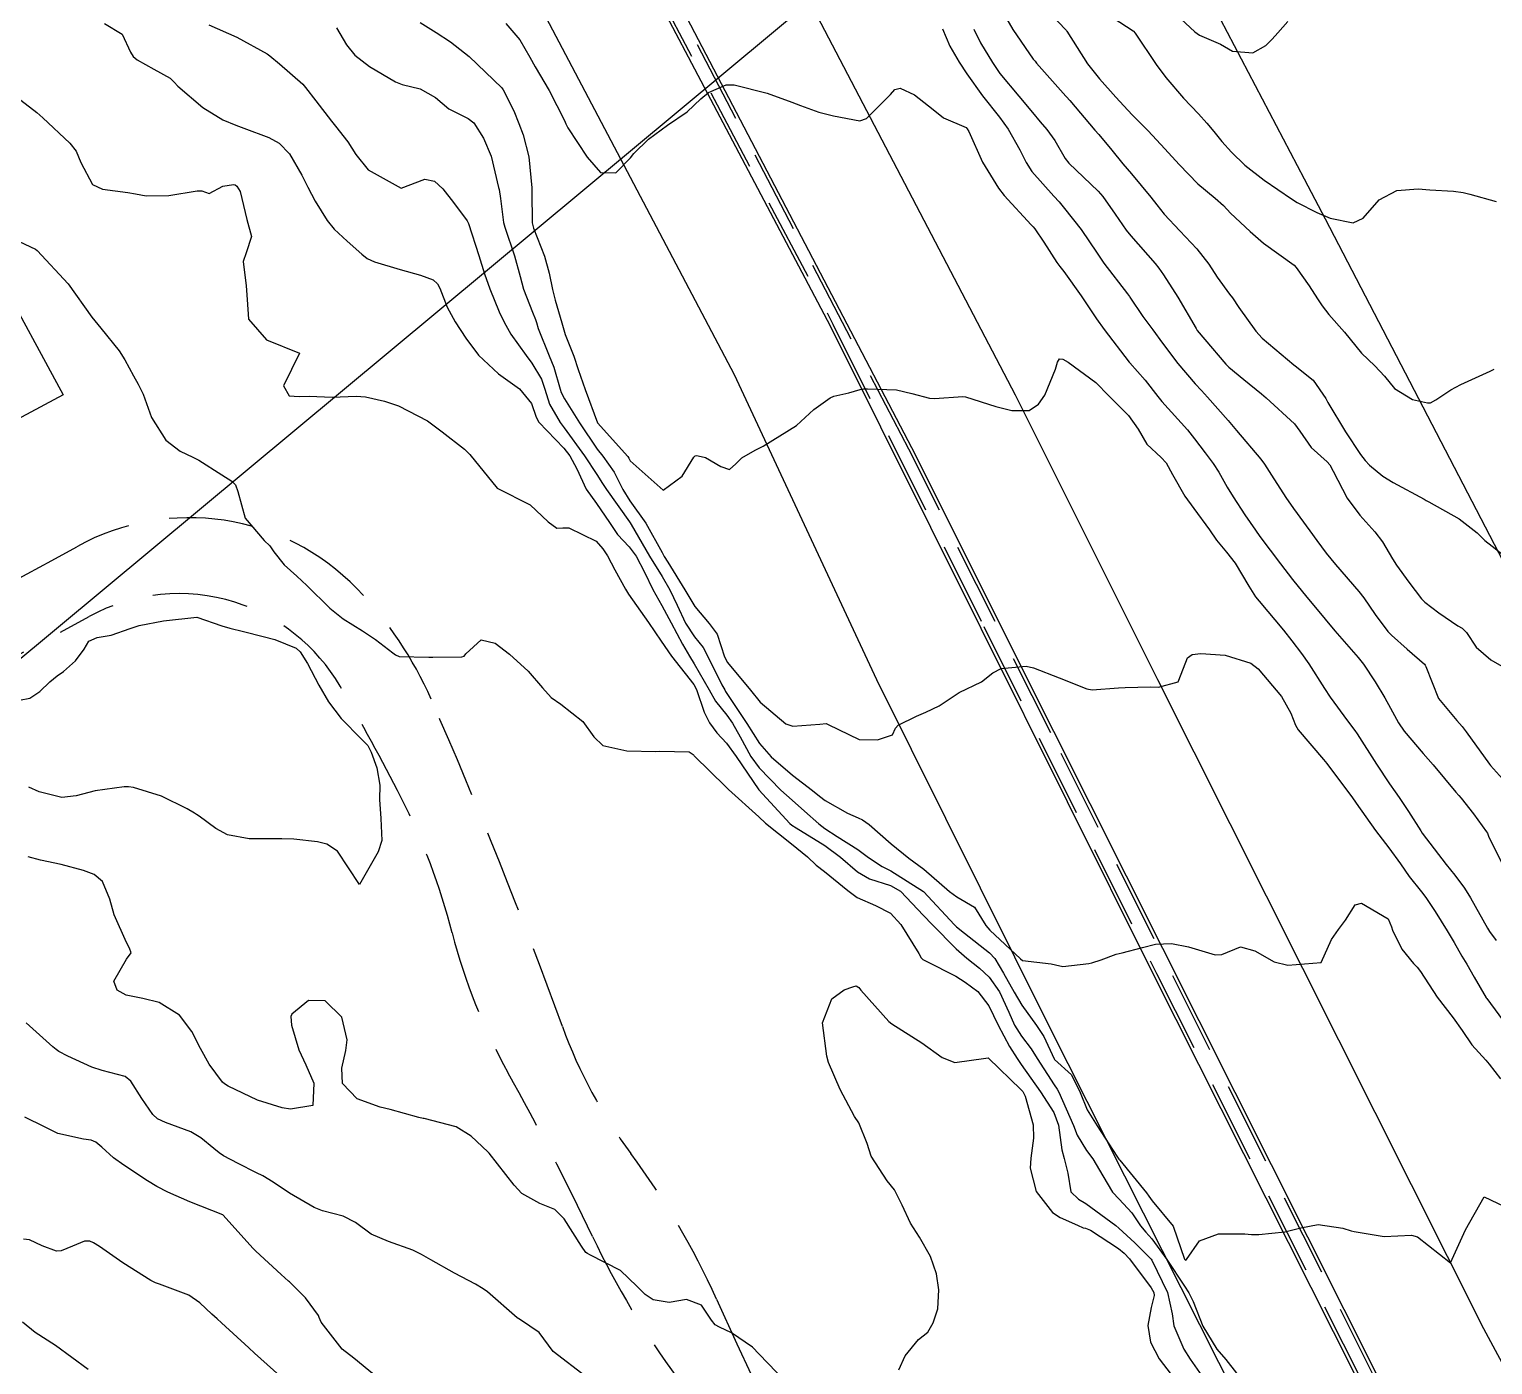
# Model space of a CAD drawing. Header units: metres. Extents: x 298520 to 308411, y 7433745 to 7450750.
# Drawn here: x 302644.4 to 302732.6, y 7441010.2 to 7441090.7 of the extents above; entities that cross this region are included whole.
import ezdxf

# ---------------------------------------------------------------- set-up
doc = ezdxf.new("R2010")
doc.units = ezdxf.units.M
doc.header["$LTSCALE"] = 10
doc.linetypes.add('CONTINUO', pattern=[0])
doc.linetypes.add('DASHED', pattern=[0.75, 0.5, -0.25])
for name, color, linetype in [('Canteiro', 45, 'DASHED'), ('Curvas de Nivel 1m', 11, 'Continuous'), ('Curvas de Nivel 5m', 15, 'Continuous'), ('Edificações', 30, 'Continuous'), ('TEXTO', 45, 'Continuous'), ('Vias Primárias', 230, 'Continuous'), ('Vias Secundárias', 230, 'DASHED')]:
    doc.layers.add(name, color=color, linetype=linetype)

msp = doc.modelspace()

# ---------------------------------------------------------------- linework, layer by layer
at = {"layer": 'Canteiro'}
for points in [[(302725.645, 7441009.079), (302705.945, 7441048.292), (302697.399, 7441065.386), (302663.184, 7441130.844)], [(302674.977, 7441106.783), (302692.823, 7441072.929), (302701.913, 7441054.697), (302712.311, 7441033.791), (302725.858, 7441006.922)]]:
    msp.add_lwpolyline(points, dxfattribs=at)
at = {"layer": 'Curvas de Nivel 1m', "flags": 128}
for points, elevation in [([(302704.943, 7441092.67), (302706.874, 7441090.641), (302706.892, 7441090.62), (302706.912, 7441090.589), (302708.169, 7441088.627), (302708.879, 7441087.715), (302709.866, 7441086.605), (302710.344, 7441086.084), (302710.853, 7441085.556), (302711.809, 7441084.58), (302712.832, 7441083.493), (302713.682, 7441082.561), (302714.806, 7441081.39), (302715.85, 7441080.534), (302716.352, 7441080.09), (302716.784, 7441079.628), (302717.971, 7441078.508), (302718.763, 7441077.82), (302720.612, 7441076.481), (302720.741, 7441076.337), (302721.513, 7441075.25), (302722.027, 7441074.46), (302722.299, 7441074.036), (302722.714, 7441073.522), (302723.643, 7441072.441), (302724.684, 7441071.177), (302725.476, 7441070.418), (302726.059, 7441069.801), (302726.659, 7441069.057), (302727.753, 7441068.389), (302728.65, 7441068.182), (302728.833, 7441068.195), (302729.162, 7441068.375), (302730.051, 7441068.975), (302730.662, 7441069.286), (302732.44, 7441070.103), (302732.672, 7441070.218)], 752), ([(302702.932, 7441091.932), (302703.669, 7441090.682), (302704.895, 7441088.907), (302704.999, 7441088.773), (302705.089, 7441088.667), (302706.863, 7441086.673), (302706.891, 7441086.64), (302707.092, 7441086.407), (302708.612, 7441084.622), (302708.84, 7441084.352), (302709.635, 7441083.412), (302710.301, 7441082.598), (302710.814, 7441081.987), (302711.977, 7441080.582), (302712.331, 7441080.119), (302712.783, 7441079.55), (302713.724, 7441078.56), (302714.757, 7441077.477), (302715.477, 7441076.539), (302715.97, 7441075.766), (302716.725, 7441074.734), (302716.893, 7441074.518), (302717.291, 7441073.941), (302718.311, 7441072.504), (302718.697, 7441072.086), (302720.592, 7441070.481), (302720.672, 7441070.422), (302721.762, 7441069.562), (302722.521, 7441068.452), (302722.649, 7441068.218), (302723.718, 7441066.439), (302724.609, 7441065.082), (302724.899, 7441064.719), (302725.164, 7441064.422), (302725.952, 7441063.765), (302726.593, 7441063.393), (302728.461, 7441062.381), (302728.582, 7441062.307), (302728.742, 7441062.217), (302730.565, 7441061.191), (302731.637, 7441060.344), (302732.103, 7441059.892), (302732.545, 7441059.551), (302734.09, 7441058.314)], 753), ([(302655.2, 7441090.967), (302656.903, 7441090.221), (302658.73, 7441089.222), (302658.891, 7441089.106), (302659.467, 7441088.628), (302660.866, 7441087.386), (302661.032, 7441087.188), (302661.651, 7441086.386), (302662.59, 7441085.173), (302662.84, 7441084.861), (302663.582, 7441083.911), (302664.061, 7441083.151), (302664.809, 7441082.224), (302666.793, 7441081.12), (302668.229, 7441081.679), (302668.8, 7441081.558), (302669.309, 7441081.092), (302669.961, 7441080.258), (302670.774, 7441079.152), (302670.82, 7441079.07), (302670.848, 7441078.993), (302671.482, 7441077.063), (302671.823, 7441075.968), (302672.147, 7441075.056), (302672.709, 7441073.666), (302672.999, 7441073.047), (302673.415, 7441072.32), (302674.322, 7441071.034), (302674.668, 7441070.588), (302675.261, 7441069.623), (302675.461, 7441069.018), (302675.745, 7441068.115), (302676.382, 7441067.004), (302676.628, 7441066.677), (302677.846, 7441064.988), (302678.592, 7441063.871), (302678.939, 7441063.328), (302679.164, 7441062.971), (302680.554, 7441061.007), (302680.591, 7441060.95), (302680.655, 7441060.846), (302681.775, 7441058.938), (302682.521, 7441057.718), (302682.987, 7441056.925), (302683.432, 7441055.988), (302683.934, 7441054.915), (302684.475, 7441054.091), (302684.998, 7441053.432), (302685.283, 7441052.898), (302686.129, 7441051.193), (302686.298, 7441050.882), (302686.347, 7441050.796), (302686.431, 7441050.673), (302687.623, 7441048.868), (302688.401, 7441047.657), (302689.092, 7441046.853), (302690.377, 7441045.754), (302691.583, 7441044.822), (302692.02, 7441044.476), (302692.357, 7441044.225), (302693.694, 7441043.452), (302694.347, 7441043.166), (302694.609, 7441043.049), (302694.994, 7441042.78), (302696.326, 7441041.601), (302697.401, 7441040.749), (302698.306, 7441040.082), (302699.849, 7441038.724), (302700.29, 7441038.412), (302701.361, 7441037.781), (302702.041, 7441036.693), (302702.269, 7441036.399), (302704.117, 7441034.671), (302704.242, 7441034.581), (302705.969, 7441034.373), (302706.24, 7441034.306), (302706.668, 7441034.207), (302708.241, 7441034.389), (302708.433, 7441034.426), (302708.989, 7441034.613), (302709.899, 7441034.953), (302710.249, 7441035.038), (302711.484, 7441035.352), (302712.258, 7441035.555), (302713.217, 7441035.602), (302714.256, 7441035.394), (302715.865, 7441034.917), (302716.249, 7441034.928), (302717.376, 7441035.394), (302718.253, 7441035.15), (302719.414, 7441034.488), (302720.241, 7441034.286), (302722.243, 7441034.45), (302722.859, 7441035.849), (302723.281, 7441036.44), (302723.707, 7441037.007), (302724.288, 7441037.927), (302724.684, 7441038.031), (302726.28, 7441037.082), (302726.477, 7441036.609), (302726.545, 7441036.406), (302727.11, 7441035.256), (302727.81, 7441034.386), (302728.035, 7441034.177), (302728.238, 7441033.905), (302729.241, 7441032.37), (302730.204, 7441031.115), (302730.746, 7441030.352), (302731.333, 7441029.491), (302732.175, 7441028.558), (302732.372, 7441028.328), (302733.047, 7441027.438)], 759), ([(302662.909, 7441090.787), (302663.501, 7441089.763), (302663.997, 7441089.153), (302664.883, 7441088.455), (302666.448, 7441087.545), (302666.867, 7441087.382), (302667.938, 7441087.109), (302668.858, 7441086.592), (302669.666, 7441085.902), (302670.845, 7441085.319), (302671.172, 7441085.067), (302671.756, 7441084.138), (302672.213, 7441083.056), (302672.671, 7441081.175), (302672.698, 7441081.051), (302672.787, 7441080.5), (302672.938, 7441079.211), (302672.961, 7441079.048), (302673.039, 7441078.777), (302673.629, 7441077.041), (302673.961, 7441075.807), (302674.172, 7441075.036), (302674.709, 7441073.653), (302674.891, 7441073.213), (302674.945, 7441073.026), (302675.059, 7441072.663), (302675.723, 7441071.014), (302675.993, 7441070.337), (302676.384, 7441069.004), (302676.449, 7441068.801), (302676.647, 7441068.437), (302677.537, 7441066.991), (302678.609, 7441065.401), (302678.955, 7441064.975), (302679.641, 7441064.012), (302680.149, 7441062.957), (302680.573, 7441062.28), (302681.553, 7441060.94), (302682.535, 7441059.17), (302682.655, 7441058.929), (302682.872, 7441058.584), (302683.891, 7441056.916), (302684.498, 7441055.902), (302685.358, 7441054.897), (302685.838, 7441054.251), (302686.292, 7441052.883), (302686.458, 7441052.539), (302687.851, 7441050.866), (302688.426, 7441050.151), (302689.982, 7441048.844), (302690.412, 7441048.699), (302692.024, 7441048.816), (302692.413, 7441048.853), (302692.528, 7441048.809), (302694.404, 7441047.904), (302695.51, 7441047.88), (302696.407, 7441048.168), (302696.594, 7441048.576), (302696.749, 7441048.757), (302697.861, 7441049.303), (302698.421, 7441049.535), (302699.227, 7441049.93), (302700.433, 7441050.72), (302701.765, 7441051.379), (302702.451, 7441051.914), (302702.96, 7441052.18), (302704.458, 7441052.31), (302704.902, 7441052.218), (302706.448, 7441051.612), (302708.113, 7441050.948), (302708.437, 7441050.883), (302710.031, 7441051.012), (302710.439, 7441051.033), (302711.956, 7441051.062), (302712.44, 7441051.041), (302713.624, 7441051.379), (302714.096, 7441052.554), (302714.199, 7441052.82), (302714.468, 7441053.021), (302715, 7441053.074), (302716.468, 7441052.98), (302718.012, 7441052.505), (302718.458, 7441052.152), (302719.854, 7441050.486), (302720.423, 7441049.49), (302720.701, 7441048.761), (302720.86, 7441048.473), (302722.387, 7441046.691), (302722.582, 7441046.448), (302723.233, 7441045.583), (302724.093, 7441044.433), (302724.359, 7441044.067), (302725.529, 7441042.418), (302726.327, 7441041.363), (302727.028, 7441040.399), (302727.556, 7441039.642), (302728.296, 7441038.705), (302728.552, 7441038.377), (302729.122, 7441037.529), (302729.848, 7441036.364), (302730.256, 7441035.667), (302730.731, 7441034.836), (302731.016, 7441034.348), (302731.462, 7441033.568), (302732.197, 7441032.33), (302732.222, 7441032.292), (302733.672, 7441030.315)], 758), ([(302667.944, 7441091.11), (302668.907, 7441090.517), (302669.768, 7441089.953), (302670.893, 7441089.07), (302672.865, 7441087.168), (302672.955, 7441087.049), (302673.593, 7441085.782), (302673.896, 7441085.034), (302674.146, 7441084.34), (302674.492, 7441083.025), (302674.667, 7441081.15), (302674.678, 7441081.022), (302674.68, 7441080.91), (302674.703, 7441079.031), (302674.768, 7441078.717), (302675.442, 7441077.02), (302675.726, 7441076.008), (302675.914, 7441075.012), (302676.08, 7441074.373), (302676.474, 7441073.003), (302676.692, 7441072.303), (302677.21, 7441070.995), (302677.458, 7441070.199), (302677.888, 7441068.988), (302678.633, 7441066.98), (302680.451, 7441064.952), (302680.51, 7441064.86), (302680.6, 7441064.684), (302682.583, 7441062.93), (302683.739, 7441063.771), (302684.437, 7441064.912), (302684.513, 7441065.001), (302684.604, 7441065.009), (302684.694, 7441064.999), (302685.132, 7441064.902), (302686.062, 7441064.353), (302686.596, 7441064.17), (302686.963, 7441064.513), (302687.323, 7441064.873), (302688.142, 7441065.33), (302688.61, 7441065.576), (302690.623, 7441066.83), (302691.664, 7441067.793), (302692.648, 7441068.487), (302692.876, 7441068.581), (302693.785, 7441068.799), (302694.459, 7441068.988), (302694.655, 7441069.025), (302694.906, 7441069.037), (302696.655, 7441068.974), (302697.582, 7441068.751), (302698.649, 7441068.466), (302698.936, 7441068.449), (302700.651, 7441068.574), (302700.801, 7441068.558), (302702.642, 7441067.97), (302703.595, 7441067.724), (302704.639, 7441067.731), (302705.208, 7441068.098), (302705.59, 7441068.656), (302706.237, 7441070.215), (302706.357, 7441070.645), (302706.484, 7441070.835), (302706.676, 7441070.818), (302707.001, 7441070.637), (302708.661, 7441069.405), (302709.458, 7441068.612), (302710.635, 7441067.426), (302711.221, 7441066.591), (302711.73, 7441065.699), (302712.606, 7441064.902), (302712.902, 7441064.567), (302713.287, 7441063.872), (302714.034, 7441062.555), (302714.572, 7441061.823), (302715.507, 7441060.536), (302715.929, 7441059.912), (302716.54, 7441059.179), (302717.052, 7441058.515), (302717.889, 7441057.13), (302718.288, 7441056.502), (302718.5, 7441056.232), (302719.977, 7441054.485), (302720.476, 7441053.833), (302721.067, 7441053.069), (302721.504, 7441052.464), (302722.441, 7441050.965), (302722.786, 7441050.446), (302723.835, 7441049.019), (302724.271, 7441048.431), (302724.41, 7441048.229), (302725.579, 7441046.418), (302726.371, 7441045.226), (302726.702, 7441044.741), (302726.938, 7441044.401), (302727.513, 7441043.551), (302728.254, 7441042.381), (302728.341, 7441042.251), (302729.783, 7441040.365), (302730.307, 7441039.726), (302730.888, 7441038.941), (302731.242, 7441038.346), (302732.266, 7441036.527), (302732.391, 7441036.329), (302732.801, 7441035.781)], 757), ([(302673.109, 7441091.047), (302673.945, 7441090.076), (302674.559, 7441089.025), (302674.884, 7441088.44), (302675.718, 7441087.011), (302676.646, 7441085.2), (302676.73, 7441085.001), (302676.841, 7441084.769), (302678.011, 7441082.988), (302678.809, 7441082.074), (302679.73, 7441082.046), (302680.619, 7441082.953), (302680.826, 7441083.212), (302681.695, 7441084.081), (302682.843, 7441084.93), (302684.039, 7441085.73), (302684.859, 7441086.511), (302685.326, 7441086.903), (302686.394, 7441087.363), (302686.87, 7441087.354), (302688.863, 7441086.86), (302690.335, 7441086.315), (302690.856, 7441086.116), (302691.966, 7441085.704), (302692.85, 7441085.477), (302694.448, 7441085.193), (302694.848, 7441085.321), (302696.296, 7441086.769), (302696.555, 7441087.078), (302696.869, 7441087.158), (302697.733, 7441086.751), (302698.854, 7441085.867), (302699.487, 7441085.369), (302700.844, 7441084.777), (302700.919, 7441084.709), (302701.004, 7441084.546), (302701.838, 7441082.7), (302702.799, 7441081.126), (302703.147, 7441080.686), (302704.775, 7441078.917), (302704.894, 7441078.788), (302704.99, 7441078.667), (302705.539, 7441077.881), (302706.319, 7441076.646), (302706.494, 7441076.398), (302706.738, 7441076.099), (302707.781, 7441074.629), (302708.709, 7441073.243), (302709.165, 7441072.615), (302710.673, 7441070.637), (302710.706, 7441070.599), (302711.633, 7441069.556), (302712.4, 7441068.574), (302712.648, 7441068.266), (302714.188, 7441066.554), (302714.618, 7441066.023), (302715.25, 7441065.181), (302715.731, 7441064.533), (302716.068, 7441063.999), (302716.589, 7441063.098), (302716.943, 7441062.516), (302717.646, 7441061.43), (302718.282, 7441060.503), (302718.549, 7441060.134), (302719.801, 7441058.487), (302720.519, 7441057.547), (302721.383, 7441056.467), (302721.897, 7441055.859), (302722.49, 7441055.15), (302723.074, 7441054.444), (302724.467, 7441052.835), (302724.791, 7441052.427), (302725.496, 7441051.371), (302726.076, 7441050.414), (302726.427, 7441049.791), (302726.914, 7441048.899), (302727.249, 7441048.397), (302728.393, 7441047.054), (302728.999, 7441046.374), (302730.366, 7441044.715), (302730.533, 7441044.526), (302730.692, 7441044.355), (302731.422, 7441043.412), (302732.21, 7441042.332), (302732.26, 7441042.249), (302732.339, 7441042.074), (302733.199, 7441040.321)], 756), ([(302701.314, 7441090.706), (302701.719, 7441089.887), (302702.429, 7441088.695), (302702.883, 7441088.04), (302704.031, 7441086.678), (302704.853, 7441085.694), (302705.314, 7441085.13), (302705.716, 7441084.657), (302706.191, 7441084.004), (302706.826, 7441082.921), (302707.038, 7441082.638), (302708.798, 7441080.948), (302709.084, 7441080.617), (302709.825, 7441079.567), (302710.5, 7441078.603), (302710.768, 7441078.258), (302712.246, 7441076.577), (302712.468, 7441076.302), (302712.736, 7441075.907), (302713.61, 7441074.561), (302714.704, 7441072.665), (302714.746, 7441072.592), (302714.777, 7441072.549), (302715.225, 7441072.012), (302716.496, 7441070.523), (302716.581, 7441070.43), (302716.671, 7441070.347), (302717.575, 7441069.599), (302718.655, 7441068.73), (302718.93, 7441068.497), (302720.63, 7441066.92), (302720.959, 7441066.475), (302721.64, 7441065.492), (302722.605, 7441064.626), (302722.763, 7441064.448), (302722.975, 7441064.07), (302723.804, 7441062.438), (302724.568, 7441061.419), (302725.479, 7441060.416), (302725.938, 7441059.8), (302726.537, 7441058.785), (302726.782, 7441058.398), (302727.535, 7441057.373), (302728.29, 7441056.382), (302728.39, 7441056.27), (302728.501, 7441056.174), (302729.327, 7441055.54), (302730.487, 7441054.753), (302730.734, 7441054.605), (302731.006, 7441054.352), (302731.593, 7441053.462), (302732.467, 7441052.704), (302733.13, 7441052.323)], 754), ([(302709.7, 7441091.388), (302710.913, 7441090.613), (302710.944, 7441090.59), (302711.04, 7441090.461), (302712.301, 7441088.576), (302712.881, 7441087.788), (302713.938, 7441086.559), (302714.854, 7441085.613), (302715.359, 7441085.053), (302715.769, 7441084.536), (302716.255, 7441083.947), (302716.831, 7441083.306), (302717.653, 7441082.512), (302718.81, 7441081.611), (302720.458, 7441080.483), (302720.791, 7441080.269), (302721.992, 7441079.669), (302722.782, 7441079.322), (302724.176, 7441079.038), (302724.782, 7441079.323), (302725.734, 7441080.416), (302726.799, 7441080.981), (302728.091, 7441081.096), (302728.799, 7441081.027), (302730.22, 7441080.944), (302730.798, 7441080.862), (302731.201, 7441080.758), (302732.793, 7441080.33)], 751), ([(302643.625, 7441086.635), (302644.847, 7441085.685), (302645.208, 7441085.376), (302646.828, 7441083.839), (302647.208, 7441083.356), (302647.497, 7441082.669), (302648.189, 7441081.346), (302648.79, 7441081.072), (302650.335, 7441080.864), (302650.788, 7441080.778), (302651.434, 7441080.656), (302652.787, 7441080.675), (302654.502, 7441080.976), (302654.79, 7441080.975), (302655.229, 7441080.815), (302656.051, 7441081.247), (302656.695, 7441081.341), (302656.794, 7441081.32), (302656.903, 7441081.239), (302657.091, 7441080.936), (302657.498, 7441079.233), (302657.775, 7441078.217), (302657.447, 7441077.233), (302657.272, 7441076.708), (302657.448, 7441075.233), (302657.522, 7441074.424), (302657.601, 7441073.231), (302658.684, 7441071.988), (302660.673, 7441071.19), (302659.708, 7441069.204), (302660.05, 7441068.602), (302660.647, 7441068.569), (302661.248, 7441068.583), (302662.646, 7441068.522), (302664.091, 7441068.592), (302664.647, 7441068.556), (302665.794, 7441068.282), (302666.642, 7441068.015), (302668.381, 7441067.103), (302668.63, 7441066.93), (302669.266, 7441066.448), (302670.608, 7441065.394), (302670.945, 7441065.067), (302672.583, 7441063.05), (302674.568, 7441062.047), (302675.66, 7441061.013), (302676.18, 7441060.636), (302676.55, 7441060.66), (302676.9, 7441060.646), (302678.542, 7441059.858), (302678.956, 7441059.393), (302679.241, 7441058.969), (302679.678, 7441058.117), (302680.317, 7441056.953), (302680.509, 7441056.665), (302681.712, 7441054.938), (302682.472, 7441053.825), (302683.094, 7441052.924), (302684.437, 7441051.21), (302684.593, 7441050.908), (302685.054, 7441049.536), (302685.383, 7441048.895), (302685.821, 7441048.303), (302686.401, 7441047.667), (302686.996, 7441046.874), (302688.363, 7441044.86), (302690.213, 7441042.841), (302690.341, 7441042.731), (302690.604, 7441042.571), (302692.323, 7441041.498), (302693.273, 7441040.8), (302694.304, 7441039.916), (302695.026, 7441039.505), (302696.296, 7441039.099), (302696.884, 7441038.754), (302698.278, 7441037.288), (302698.793, 7441036.735), (302700.251, 7441035.282), (302700.891, 7441034.71), (302701.648, 7441034.109), (302702.232, 7441033.575), (302702.858, 7441032.684), (302703.428, 7441031.454), (302703.77, 7441030.674), (302704.186, 7441030.013), (302704.758, 7441029.241), (302705.119, 7441028.661), (302706.157, 7441027.071), (302706.336, 7441026.828), (302706.428, 7441026.646), (302706.646, 7441026.142), (302707.311, 7441024.632), (302707.541, 7441024.052), (302708.108, 7441023.129), (302708.489, 7441022.616), (302709.095, 7441021.603), (302709.677, 7441020.604), (302710.069, 7441020.19), (302710.837, 7441019.364), (302711.362, 7441018.58), (302711.675, 7441018.202), (302712.045, 7441017.795), (302712.939, 7441016.561), (302714.009, 7441014.941), (302714.266, 7441014.547), (302714.521, 7441014.021), (302715.122, 7441012.539), (302715.962, 7441011.142), (302716.505, 7441010.522), (302717.136, 7441009.704)], 761), ([(302643.432, 7441078.072), (302644.754, 7441077.457), (302644.865, 7441077.379), (302646.723, 7441075.36), (302648.162, 7441073.345), (302648.693, 7441072.689), (302649.802, 7441071.323), (302650.136, 7441070.786), (302650.658, 7441069.806), (302650.952, 7441069.307), (302651.245, 7441068.706), (302651.76, 7441067.299), (302652.613, 7441065.946), (302653.478, 7441065.277), (302654.248, 7441064.914), (302654.598, 7441064.728), (302655.99, 7441063.845), (302656.585, 7441063.472), (302656.818, 7441063.238), (302656.961, 7441062.852), (302657.39, 7441061.232), (302658.54, 7441059.881), (302658.888, 7441059.566), (302659.132, 7441059.211), (302659.748, 7441058.425), (302660.518, 7441057.736), (302661.113, 7441057.184), (302662.492, 7441055.804), (302663.311, 7441055.162), (302664.476, 7441054.441), (302665.256, 7441053.923), (302666.288, 7441053.123), (302666.461, 7441052.989), (302666.683, 7441052.894), (302668.459, 7441052.853), (302668.698, 7441052.858), (302670.46, 7441052.88), (302670.602, 7441052.928), (302670.701, 7441053.068), (302671.627, 7441053.903), (302672.469, 7441053.697), (302673.333, 7441053.041), (302674.448, 7441052.007), (302675.312, 7441051.017), (302675.839, 7441050.421), (302676.423, 7441050.015), (302677.739, 7441048.987), (302678.404, 7441048.058), (302678.954, 7441047.527), (302680.396, 7441047.221), (302682.15, 7441047.178), (302682.396, 7441047.193), (302684.157, 7441047.151), (302684.394, 7441046.998), (302684.433, 7441046.949), (302684.465, 7441046.909), (302686.365, 7441045.039), (302686.531, 7441044.878), (302688.347, 7441043.235), (302688.765, 7441042.856), (302690.324, 7441041.607), (302691.297, 7441040.825), (302691.807, 7441040.316), (302692.304, 7441039.932), (302693.719, 7441038.796), (302694.289, 7441038.367), (302695.391, 7441037.88), (302696.28, 7441037.425), (302696.91, 7441036.754), (302697.994, 7441034.995), (302698.137, 7441034.741), (302698.242, 7441034.632), (302698.44, 7441034.539), (302700.232, 7441033.627), (302700.79, 7441033.273), (302701.562, 7441032.7), (302702.21, 7441031.843), (302702.769, 7441030.684), (302703.468, 7441029.389), (302703.917, 7441028.673), (302704.169, 7441028.305), (302705.321, 7441026.658), (302706.134, 7441025.404), (302706.419, 7441024.646), (302706.622, 7441023.157), (302706.747, 7441022.64), (302706.968, 7441021.759), (302707.157, 7441020.634), (302707.629, 7441020.187), (302708.066, 7441019.918), (302709.861, 7441018.602), (302710.051, 7441018.444), (302711.016, 7441017.559), (302711.99, 7441016.571), (302712.032, 7441016.512), (302712.989, 7441014.56), (302713.265, 7441013.282), (302713.357, 7441012.556), (302713.962, 7441011.141), (302714.342, 7441010.546), (302715.332, 7441009.143)], 762), ([(302643.168, 7441050.147), (302644.423, 7441050.389), (302645.022, 7441050.779), (302645.616, 7441051.368), (302646.072, 7441051.73), (302646.442, 7441051.995), (302647.169, 7441052.636), (302647.702, 7441053.348), (302647.983, 7441053.829), (302648.47, 7441054.038), (302649.319, 7441054.175), (302650.476, 7441054.594), (302651.011, 7441054.771), (302652.481, 7441055.052), (302654.483, 7441055.26), (302654.483, 7441055.26), (302655.983, 7441054.752), (302656.477, 7441054.614), (302657.303, 7441054.404), (302658.472, 7441054.112), (302659.18, 7441053.92), (302660.465, 7441053.407), (302660.718, 7441053.187), (302661.162, 7441052.473), (302661.838, 7441051.176), (302662.423, 7441050.174), (302663.182, 7441049.162), (302664.401, 7441047.924), (302664.781, 7441047.528), (302664.984, 7441047.141), (302665.326, 7441046.189), (302665.517, 7441045.133), (302665.496, 7441044.275), (302665.579, 7441043.131), (302665.637, 7441041.816), (302665.412, 7441041.134), (302664.293, 7441039.15), (302662.952, 7441041.164), (302662.319, 7441041.592), (302661.762, 7441041.735), (302660.323, 7441041.882), (302659.611, 7441041.913), (302658.323, 7441041.904), (302657.643, 7441041.907), (302656.327, 7441042.157), (302655.62, 7441042.535), (302654.634, 7441043.266), (302654.457, 7441043.382), (302654.345, 7441043.445), (302653.906, 7441043.716), (302652.355, 7441044.489), (302650.667, 7441045), (302650.36, 7441045.051), (302650.099, 7441045.052), (302648.357, 7441044.792), (302647.214, 7441044.492), (302646.353, 7441044.405), (302644.98, 7441044.75), (302644.359, 7441045.019)], 763), ([(302689.938, 7441009.211), (302688.369, 7441010.856), (302687.967, 7441011.262), (302686.707, 7441012.141), (302685.979, 7441012.482), (302685.715, 7441012.619), (302685.492, 7441012.887), (302684.897, 7441013.802), (302683.995, 7441014.133), (302682.945, 7441013.969), (302681.995, 7441014.124), (302681.499, 7441014.438), (302680.997, 7441014.945), (302680.017, 7441015.889), (302678.167, 7441016.842), (302678.032, 7441016.908), (302677.931, 7441016.981), (302677.666, 7441017.355), (302676.625, 7441018.994), (302676.062, 7441019.573), (302675.161, 7441019.919), (302674.076, 7441020.539), (302673.601, 7441021.035), (302672.102, 7441022.953), (302672.058, 7441023.006), (302672.014, 7441023.051), (302671.027, 7441023.981), (302670.118, 7441024.558), (302668.179, 7441025.043), (302668.122, 7441025.051), (302667.862, 7441025.103), (302666.13, 7441025.584), (302665.527, 7441025.734), (302664.139, 7441026.234), (302663.258, 7441027.159), (302663.231, 7441028.09), (302663.472, 7441029.157), (302663.544, 7441029.795), (302663.226, 7441031.16), (302662.213, 7441032.153), (302661.223, 7441032.17), (302660.204, 7441031.342), (302660.156, 7441031.191), (302660.195, 7441030.68), (302660.634, 7441029.185), (302661.052, 7441028.293), (302661.542, 7441027.176), (302661.478, 7441025.831), (302660.129, 7441025.609), (302659.628, 7441025.7), (302658.137, 7441026.164), (302656.382, 7441027.005), (302656.151, 7441027.139), (302656.023, 7441027.242), (302655.228, 7441028.319), (302654.702, 7441029.262), (302654.188, 7441030.294), (302653.436, 7441031.278), (302652.21, 7441032.047), (302651.237, 7441032.276), (302650.215, 7441032.475), (302649.681, 7441032.782), (302649.481, 7441033.321), (302650.236, 7441034.649), (302650.519, 7441035.029), (302650.435, 7441035.308), (302650.248, 7441035.668), (302649.51, 7441037.321), (302649.233, 7441038.276), (302648.802, 7441039.332), (302648.299, 7441039.765), (302647.649, 7441040), (302646.308, 7441040.352), (302645.07, 7441040.621), (302644.314, 7441040.815)], 762), ([(302696.8, 7441009.908), (302697.171, 7441010.752), (302697.973, 7441011.733), (302698.53, 7441012.182), (302698.86, 7441012.731), (302699.143, 7441013.577), (302699.212, 7441014.728), (302699.053, 7441015.694), (302698.691, 7441016.733), (302698.044, 7441017.894), (302697.495, 7441018.746), (302696.994, 7441019.821), (302696.522, 7441020.756), (302696.081, 7441021.302), (302695.127, 7441022.775), (302694.883, 7441023.551), (302694.38, 7441024.786), (302694.129, 7441025.18), (302693.261, 7441026.799), (302692.552, 7441028.423), (302692.446, 7441028.807), (302692.193, 7441030.81), (302692.763, 7441032.256), (302693.489, 7441032.797), (302694.021, 7441032.996), (302694.225, 7441033.038), (302694.382, 7441032.945), (302694.503, 7441032.786), (302696.195, 7441030.893), (302696.363, 7441030.758), (302698.182, 7441029.609), (302699.405, 7441028.728), (302700.17, 7441028.43), (302702.037, 7441028.692), (302702.173, 7441028.708), (302702.202, 7441028.69), (302704.154, 7441026.801), (302704.261, 7441026.669), (302704.415, 7441026.401), (302704.895, 7441024.662), (302704.908, 7441023.869), (302704.743, 7441022.664), (302704.704, 7441022.054), (302705.07, 7441020.66), (302706.06, 7441019.386), (302706.506, 7441019.092), (302707.553, 7441018.627), (302707.892, 7441018.463), (302708.051, 7441018.434), (302708.351, 7441018.316), (302710.039, 7441017.216), (302710.378, 7441016.936), (302710.689, 7441016.59), (302712.007, 7441014.841), (302712.154, 7441014.568), (302712.181, 7441014.388), (302711.994, 7441013.662), (302711.808, 7441012.573), (302711.968, 7441011.575), (302712.483, 7441010.565), (302713.934, 7441008.678)], 763), ([(302677.94, 7441009.471), (302675.963, 7441011), (302675.117, 7441012.156), (302673.982, 7441012.911), (302673.794, 7441013.032), (302671.998, 7441014.595), (302671.738, 7441014.792), (302671.272, 7441015.061), (302670.013, 7441015.73), (302668.588, 7441016.531), (302668.029, 7441016.845), (302667.507, 7441017.105), (302666.038, 7441017.647), (302664.982, 7441018.075), (302664.049, 7441018.773), (302663.302, 7441019.158), (302662.058, 7441019.476), (302661.552, 7441019.684), (302660.073, 7441020.547), (302659.087, 7441021.205), (302658.461, 7441021.589), (302658.089, 7441021.779), (302656.979, 7441022.346), (302656.099, 7441022.81), (302655.834, 7441022.977), (302655.499, 7441023.249), (302654.729, 7441023.88), (302654.113, 7441024.249), (302652.599, 7441024.805), (302652.12, 7441025.029), (302651.829, 7441025.293), (302651.179, 7441026.258), (302650.516, 7441027.306), (302650.156, 7441027.573), (302648.77, 7441027.942), (302648.161, 7441028.146), (302646.705, 7441028.818), (302646.17, 7441029.088), (302646.011, 7441029.202), (302645.81, 7441029.365), (302644.194, 7441030.82)], 761), ([(302659.862, 7441009.201), (302657.958, 7441010.911), (302657.622, 7441011.223), (302655.978, 7441012.739), (302655.706, 7441012.97), (302655.383, 7441013.249), (302654.661, 7441013.931), (302653.994, 7441014.401), (302652.225, 7441015.064), (302652.001, 7441015.146), (302651.705, 7441015.293), (302650.019, 7441016.352), (302648.614, 7441017.331), (302648.263, 7441017.564), (302648.036, 7441017.665), (302647.719, 7441017.66), (302646.998, 7441017.35), (302646.311, 7441017.074), (302646.028, 7441017.059), (302645.155, 7441017.373), (302644.392, 7441017.74), (302644.037, 7441017.781)], 759), ([(302647.942, 7441009.922), (302645.963, 7441011.36), (302644.749, 7441012.157), (302643.977, 7441012.775)], 758)]:
    msp.add_lwpolyline(points, dxfattribs=dict(at, elevation=elevation))
at = {"layer": 'Curvas de Nivel 5m', "flags": 128}
for points, elevation in [([(302712.928, 7441092.128), (302714.622, 7441090.553), (302714.911, 7441090.355), (302716.175, 7441089.801), (302716.902, 7441089.392), (302718.117, 7441089.292), (302718.905, 7441089.729), (302719.293, 7441090.112), (302719.626, 7441090.493), (302720.24, 7441091.166)], 750), ([(302648.91, 7441091.05), (302649.987, 7441090.407), (302650.495, 7441089.316), (302650.643, 7441089.066), (302650.888, 7441088.859), (302651.885, 7441088.298), (302652.878, 7441087.756), (302653.115, 7441087.526), (302653.337, 7441087.283), (302654.854, 7441085.994), (302656.045, 7441085.248), (302656.84, 7441084.917), (302657.324, 7441084.749), (302658.832, 7441084.176), (302659.452, 7441083.834), (302660.064, 7441083.201), (302660.804, 7441081.901), (302661.165, 7441081.186), (302661.617, 7441080.349), (302662.334, 7441079.174), (302662.768, 7441078.651), (302663.54, 7441077.937), (302664.42, 7441077.145), (302664.749, 7441076.883), (302665.195, 7441076.687), (302666.74, 7441076.226), (302667.956, 7441075.886), (302668.728, 7441075.593), (302668.987, 7441075.358), (302669.121, 7441075.094), (302669.578, 7441073.954), (302670.052, 7441073.08), (302670.688, 7441072.078), (302671.456, 7441071.062), (302672.662, 7441069.929), (302673.93, 7441069.037), (302674.644, 7441068.155), (302674.933, 7441067.322), (302675.105, 7441067.023), (302676.61, 7441065.451), (302676.961, 7441064.996), (302677.385, 7441064.202), (302677.956, 7441062.986), (302678.57, 7441062.114), (302679.345, 7441060.968), (302679.837, 7441060.251), (302680.539, 7441059.51), (302680.964, 7441058.946), (302681.473, 7441057.991), (302681.975, 7441056.935), (302682.499, 7441055.972), (302683.068, 7441054.924), (302683.748, 7441053.639), (302684.166, 7441052.913), (302684.456, 7441052.466), (302685.361, 7441050.896), (302685.74, 7441050.204), (302686.418, 7441049.356), (302686.777, 7441048.876), (302687.221, 7441048.056), (302687.871, 7441046.865), (302688.383, 7441046.178), (302689.69, 7441044.847), (302690.357, 7441044.234), (302691.105, 7441043.583), (302691.97, 7441042.816), (302692.339, 7441042.53), (302693.076, 7441042.058), (302694.32, 7441041.274), (302694.966, 7441040.78), (302695.786, 7441040.246), (302696.305, 7441039.97), (302698.279, 7441038.74), (302700.155, 7441036.721), (302700.271, 7441036.609), (302700.757, 7441036.222), (302702.248, 7441035.037), (302702.572, 7441034.687), (302703.104, 7441033.811), (302703.752, 7441032.675), (302704.211, 7441031.883), (302705.084, 7441030.657), (302705.531, 7441029.995), (302706.147, 7441028.65), (302706.173, 7441028.617), (302707.205, 7441027.676), (302707.711, 7441026.627), (302708.137, 7441025.583), (302708.74, 7441024.614), (302709.927, 7441022.779), (302710.053, 7441022.6), (302710.102, 7441022.533), (302711.712, 7441020.575), (302711.861, 7441020.363), (302712.068, 7441020.087), (302713.319, 7441018.557), (302714.005, 7441016.579), (302714.022, 7441016.55), (302714.072, 7441016.51), (302714.133, 7441016.549), (302714.917, 7441017.669), (302716.049, 7441018.092), (302717.635, 7441018.092), (302718.048, 7441018.056), (302718.488, 7441018.056), (302720.05, 7441018.221), (302721.015, 7441018.466), (302722.055, 7441018.668), (302723.544, 7441018.435), (302724.052, 7441018.288), (302724.243, 7441018.236), (302726.048, 7441017.944), (302727.684, 7441018.02), (302728.048, 7441017.927), (302730.033, 7441016.36), (302730.938, 7441018.347), (302732.073, 7441020.33), (302734.064, 7441019.383)], 760), ([(302699.43, 7441090.732), (302699.863, 7441089.686), (302700.421, 7441088.717), (302700.883, 7441088.023), (302701.826, 7441086.7), (302702.85, 7441085.399), (302703.382, 7441084.685), (302704.076, 7441083.432), (302704.459, 7441082.674), (302704.815, 7441082.137), (302706.139, 7441080.65), (302706.448, 7441080.304), (302706.786, 7441079.905), (302707.789, 7441078.63), (302708.752, 7441077.213), (302709.156, 7441076.616), (302710.573, 7441074.753), (302710.691, 7441074.6), (302710.722, 7441074.554), (302711.505, 7441073.383), (302712.105, 7441072.579), (302712.691, 7441071.79), (302713.6, 7441070.561), (302714.661, 7441069.324), (302715.039, 7441068.927), (302715.401, 7441068.539), (302716.632, 7441067.114), (302717.15, 7441066.515), (302718.606, 7441064.786), (302718.823, 7441064.498), (302719.253, 7441063.837), (302720.123, 7441062.485), (302720.573, 7441061.828), (302721.571, 7441060.465), (302721.982, 7441059.893), (302722.54, 7441059.125), (302723.099, 7441058.444), (302724.509, 7441056.823), (302724.807, 7441056.425), (302725.502, 7441055.424), (302726.27, 7441054.412), (302726.481, 7441054.185), (302727.427, 7441053.35), (302728.464, 7441052.444), (302728.509, 7441052.38), (302728.546, 7441052.294), (302729.325, 7441050.371), (302730.42, 7441049.042), (302730.741, 7441048.68), (302730.977, 7441048.352), (302732.384, 7441046.405), (302732.446, 7441046.329), (302733.175, 7441045.522)], 755), ([(302665.756, 7441009.123), (302663.955, 7441010.614), (302663.247, 7441011.157), (302661.979, 7441012.781), (302661.861, 7441013.051), (302661.809, 7441013.173), (302661.041, 7441014.232), (302660.066, 7441015.199), (302660.004, 7441015.254), (302659.56, 7441015.655), (302658.03, 7441017.056), (302657.871, 7441017.222), (302656.053, 7441019.24), (302654.064, 7441020.033), (302652.744, 7441020.612), (302652.078, 7441020.956), (302651.52, 7441021.296), (302650.092, 7441022.24), (302649.467, 7441022.69), (302648.762, 7441023.33), (302648.403, 7441023.633), (302648.107, 7441023.742), (302647.647, 7441023.805), (302646.111, 7441024.154), (302645.294, 7441024.552), (302644.12, 7441025.127)], 760)]:
    msp.add_lwpolyline(points, dxfattribs=dict(at, elevation=elevation))
at = {"layer": 'Edificações'}
msp.add_lwpolyline([(302627.637, 7441068.116), (302642.456, 7441075.984), (302646.428, 7441068.672), (302632.168, 7441061.037), (302630.483, 7441064.335), (302629.842, 7441064.007)], close=True, dxfattribs=at)
at = {"layer": 'TEXTO', "linetype": 'CONTINUO'}
msp.add_polyline3d([(302781.52, 7441167.356, 0), (302620.035, 7441032.947, 0)], dxfattribs=at)
at = {"layer": 'Vias Primárias'}
for points in [[(302667.229, 7441184.589), (302722.49, 7441079.281), (302772.016, 7440983.908), (302774.439, 7440978.908), (302780.872, 7440966.531), (302785.139, 7440958.667), (302788.834, 7440952.388), (302796.261, 7440940.559), (302802.275, 7440931.174, 0.029539), (302808.111, 7440923.151, -0.016369), (302814.553, 7440914.769, 0.024182), (302820.919, 7440906.748), (302831.429, 7440895.804), (302840.26, 7440886.627), (302848.316, 7440879.035, 0.017718), (302854.951, 7440873.213, -0.009727), (302865.271, 7440864.444, 0.030274), (302868.676, 7440861.784, -0.024749), (302876.381, 7440855.899), (302889.918, 7440845.404), (302916.322, 7440825.196), (302932.556, 7440812.508), (302967.183, 7440785.906)], [(302669.571, 7441134.168), (302703.81, 7441068.664), (302712.382, 7441051.518), (302732.032, 7441012.403), (302744.691, 7440988.914, 0.017959), (302747.863, 7440983.504, -0.000828), (302754.6, 7440972.864, 0.028759), (302764.052, 7440959.634, -0.012128), (302769.435, 7440952.605, 0.033437), (302774.252, 7440946.841, -0.003892), (302784.19, 7440936.285, 0.015571), (302795.174, 7440925.151, -0.037182), (302806.227, 7440912.932, 0.005488), (302815.902, 7440900.772, -0.027367), (302827.127, 7440885.322, 0.023506)], [(302778.735, 7440897.624, 0.059945), (302778.659, 7440898.771), (302778.678, 7440901.254, -0.166747), (302781.389, 7440908.97, -0.093139), (302786.005, 7440912.991, -0.183351), (302793.477, 7440914.261, -0.038833), (302796.526, 7440913.41, 0.872731), (302796.681, 7440913.704), (302793.156, 7440917.449), (302790.843, 7440919.822, 0.020455), (302790.419, 7440920.272, -0.027302), (302779.056, 7440931.526, 0.003892), (302769.193, 7440942.003, -0.033437), (302763.776, 7440948.485, 0.012128), (302758.6, 7440955.244, -0.028759), (302748.68, 7440969.129, 0.000828), (302741.955, 7440979.75, -0.017959), (302738.529, 7440985.593), (302725.823, 7441009.171), (302706.124, 7441048.382), (302697.577, 7441065.477), (302663.362, 7441130.936)], [(302674.8, 7441106.69), (302692.645, 7441072.838), (302701.734, 7441054.608), (302712.132, 7441033.701), (302725.681, 7441006.83), (302737.603, 7440984.516), (302742.896, 7440974.049), (302749.179, 7440961.322), (302760.336, 7440937.878), (302774.047, 7440906.295, 0.037752), (302778.631, 7440897.597, 0.731871)], [(302770.951, 7440897.235, -0.062553), (302768.279, 7440903.669), (302754.324, 7440935.104), (302742.88, 7440958.268), (302736.634, 7440970.92), (302731.392, 7440981.287), (302719.468, 7441003.604), (302705.873, 7441030.567), (302695.468, 7441051.487), (302686.888, 7441069.882), (302669.079, 7441103.666)]]:
    msp.add_lwpolyline(points, format="xyb", dxfattribs=at)
at = {"layer": 'Vias Secundárias'}
for points, elevation in [([(302721.442, 7440837.188), (302727.34, 7440846.797, -0.06653), (302734.255, 7440855.291, 0.049396), (302741.973, 7440864.135, 0.079233), (302745.965, 7440872.18, 0.104256), (302746.844, 7440881.426, -0.000553), (302746.52, 7440884.304, 0.035439), (302745.414, 7440890.327, 0.05937), (302742.038, 7440899.002, -0.041064), (302734.294, 7440916.935, 0.036641), (302719.513, 7440952.014, 0.020574), (302708.04, 7440972.372, -0.032706), (302685.805, 7441014.165, 0.054249), (302680.642, 7441022.938, -0.072999), (302676.514, 7441030.592, 0.016185), (302668.607, 7441050.319, 0.088812), (302664.143, 7441056.975, 0.339029), (302647.249, 7441059.514, -0.019842), (302622.85, 7441047.276, 6.553884)], 768.814), ([(302624.846, 7441042.458), (302639.673, 7441050.777), (302648, 7441055.315, -0.203721), (302656.777, 7441056.169, -0.185999), (302663.116, 7441051.119, -0.014988), (302666.797, 7441044.385, -0.054683), (302669.876, 7441036.234, 0.063953), (302673.234, 7441027.815, -0.015588), (302678.332, 7441017.93, 0.047943), (302683.454, 7441009.401, -0.026966), (302688.923, 7441001.102, -0.034085), (302695.68, 7440987.483), (302702.342, 7440974.683), (302709.823, 7440962.042, -0.025976), (302717.642, 7440947.114, -0.014186), (302727.909, 7440922.975, 0.005296), (302737.748, 7440898.65, -0.036848), (302741.138, 7440888.464, -0.108443), (302741.512, 7440876.628, -0.125744), (302737.412, 7440867.796, -0.006308), (302729.403, 7440858.238, 0.025172), (302717.31, 7440842.646, 1.917465)], 764.507)]:
    msp.add_lwpolyline(points, format="xyb", dxfattribs=dict(at, elevation=elevation))

doc.saveas('drawing.dxf')
